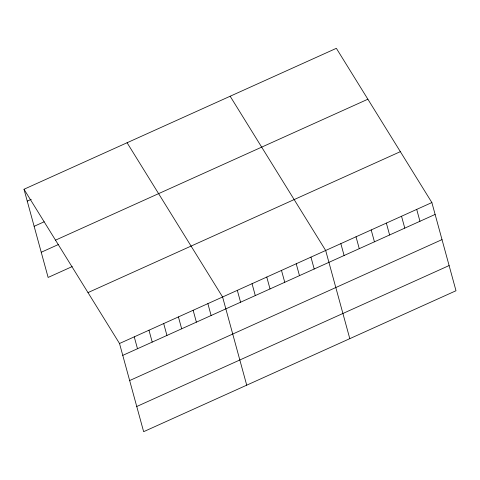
<?xml version="1.0" encoding="UTF-8"?>
<svg xmlns="http://www.w3.org/2000/svg" width="480" height="480" viewBox="0 0 480 480"><rect width="100%" height="100%" fill="white"/><g stroke="black" fill="none" stroke-linecap="round" stroke-linejoin="round"><path stroke-width="0.72" d="M24 189.258L336.36 48.318L431.874 202.56L456 290.742L143.64 431.682L119.52 343.5L24 189.258L48.126 277.44L72.222 266.568M27.246 201.132L31.266 199.32M34.14 226.314L44.178 221.784M55.518 240.156L367.878 99.216M41.238 252.258L58.638 244.41M87.996 292.596L400.356 151.656M119.52 343.5L431.874 202.56M122.766 355.374L435.126 214.434M129.654 380.556L442.014 239.616M136.752 406.5L449.112 265.56M230.154 96.24L325.674 250.476L349.8 338.664M127.08 142.746L222.594 296.988L246.72 385.17M416.706 209.406L419.952 221.28M401.532 216.246L404.778 228.12M386.358 223.092L389.61 234.966M371.19 229.938L374.436 241.812M356.016 236.784L359.268 248.658M340.848 243.63L344.094 255.504M310.95 257.124L314.196 268.998M296.22 263.766L299.472 275.64M281.496 270.408L284.748 282.282M266.772 277.056L270.018 288.93M252.048 283.698L255.294 295.572M237.324 290.34L240.57 302.214M207.87 303.63L211.116 315.504M193.146 310.278L196.392 322.152M178.422 316.92L181.668 328.794M163.692 323.562L166.944 335.436M148.968 330.21L152.214 342.084M134.244 336.852L137.49 348.726"/></g></svg>
